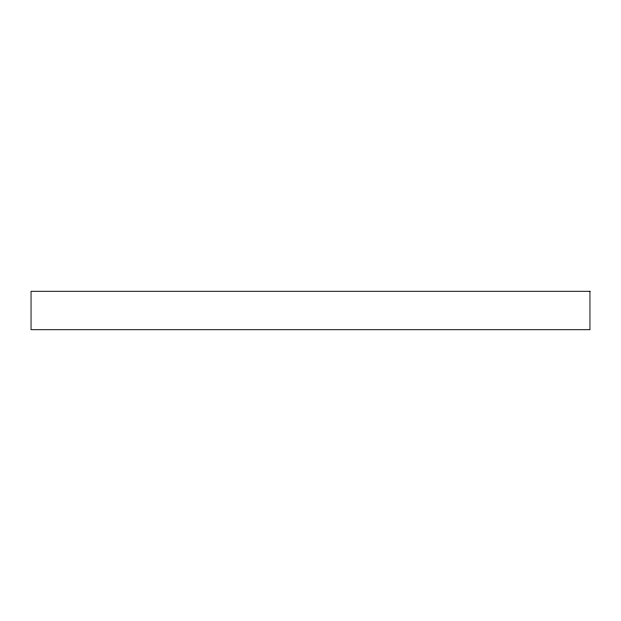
<?xml version="1.0" encoding="UTF-8"?>
<svg xmlns="http://www.w3.org/2000/svg" width="621" height="621" viewBox="0 0 621 621"><rect width="100%" height="100%" fill="white"/><g stroke="black" fill="none" stroke-linecap="round" stroke-linejoin="round"><path stroke-width="0.93" d="M589.95 291.288L31.05 291.288L31.05 329.712L589.95 329.712L589.95 291.288"/></g></svg>
